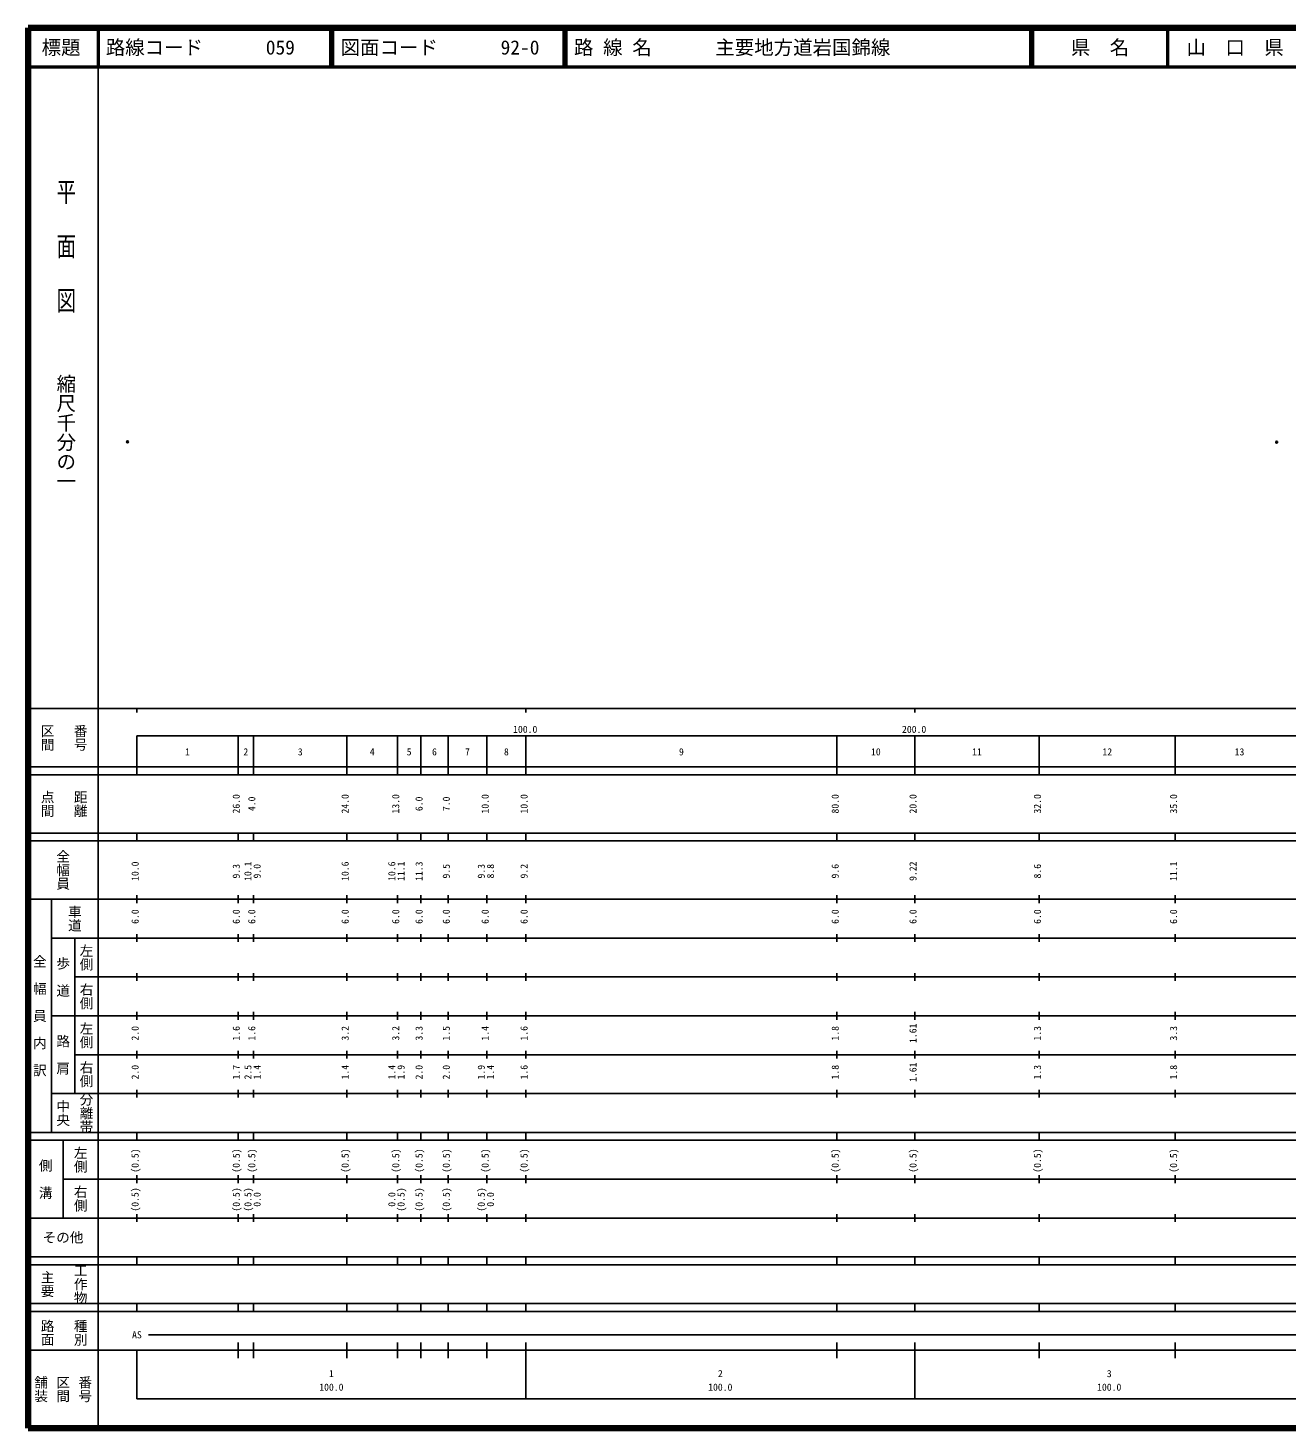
# Model space of a CAD drawing. Units: millimetres on the paper. Extents: x 40 to 680, y 20 to 380.
# Drawn here: x 40 to 363.7, y 20 to 380 of the extents above; entities that cross this region are included whole.
import ezdxf
from ezdxf.enums import TextEntityAlignment as Align

# ---------------------------------------------------------------- set-up
doc = ezdxf.new("R2010")
doc.units = ezdxf.units.MM
doc.header["$PDMODE"] = 32
doc.header["$PDSIZE"] = 0.5
doc.layers.add('M-OTRS', color=6, linetype='Continuous')
doc.layers.add('M-TTL-TXT', color=7, linetype='Continuous')
for name, color, linetype, lineweight in [('M-TTL', 2, 'Continuous', 140), ('M-TTL-BAND', 7, 'Continuous', 25), ('M-TTL-LINE', 7, 'Continuous', 50)]:
    doc.layers.add(name, color=color, linetype=linetype, lineweight=lineweight)
doc.styles.add('@ＭＳ ゴシック', font='')
doc.styles.add('ＭＳ ゴシック', font='')
doc.styles.get('@ＭＳ ゴシック').set_extended_font_data('@MS Gothic')
doc.styles.get('ＭＳ ゴシック').set_extended_font_data('MS Gothic')

msp = doc.modelspace()

# ---------------------------------------------------------------- linework, layer by layer
at = {"layer": 'M-OTRS'}
for p in [(65.585, 273.553), (361.053, 273.481)]:
    msp.add_point(p, dxfattribs=at)
at = {"layer": 'M-TTL'}
for p, q in [((40, 380), (40, 20)), ((680, 380), (40, 380)), ((40, 20), (680, 20))]:
    msp.add_line(p, q, dxfattribs=at)
at = {"layer": 'M-TTL-BAND'}
for p, q in [((58, 370), (58, 20)), ((40, 205), (579, 205)), ((68, 205), (68, 204)), ((168, 205), (168, 204)), ((268, 205), (268, 204)), ((68, 198), (579, 198)), ((68, 198), (68, 188)), ((94, 188), (94, 198)), ((98, 188), (98, 198)), ((122, 188), (122, 198)), ((135, 188), (135, 198)), ((141, 188), (141, 198)), ((148, 188), (148, 198)), ((158, 188), (158, 198)), ((168, 188), (168, 198)), ((248, 188), (248, 198)), ((268, 188), (268, 198)), ((300, 188), (300, 198)), ((335, 188), (335, 198)), ((40, 190), (579, 190)), ((40, 188), (579, 188)), ((40, 173), (579, 173)), ((68, 171), (68, 173)), ((94, 171), (94, 173)), ((98, 171), (98, 173)), ((122, 171), (122, 173)), ((135, 171), (135, 173)), ((141, 171), (141, 173)), ((148, 171), (148, 173)), ((158, 171), (158, 173)), ((168, 171), (168, 173)), ((248, 171), (248, 173)), ((268, 171), (268, 173)), ((300, 171), (300, 173)), ((335, 171), (335, 173)), ((40, 171), (579, 171)), ((40, 156), (579, 156)), ((46, 96), (46, 156)), ((68, 155), (68, 157)), ((94, 155), (94, 157)), ((98, 155), (98, 157)), ((122, 155), (122, 157)), ((135, 155), (135, 157)), ((141, 155), (141, 157)), ((148, 155), (148, 157)), ((158, 155), (158, 157)), ((168, 155), (168, 157)), ((248, 155), (248, 157)), ((268, 155), (268, 157)), ((300, 155), (300, 157)), ((335, 155), (335, 157)), ((46, 146), (579, 146)), ((52, 146), (52, 106)), ((68, 145), (68, 147)), ((94, 145), (94, 147)), ((98, 145), (98, 147)), ((122, 145), (122, 147)), ((135, 145), (135, 147)), ((141, 145), (141, 147)), ((148, 145), (148, 147)), ((158, 145), (158, 147)), ((168, 145), (168, 147)), ((248, 145), (248, 147)), ((268, 145), (268, 147)), ((300, 145), (300, 147)), ((335, 145), (335, 147)), ((68, 135), (68, 137)), ((94, 135), (94, 137)), ((98, 135), (98, 137)), ((122, 135), (122, 137)), ((135, 135), (135, 137)), ((141, 135), (141, 137)), ((148, 135), (148, 137)), ((158, 135), (158, 137)), ((168, 135), (168, 137)), ((248, 135), (248, 137)), ((268, 135), (268, 137)), ((300, 135), (300, 137)), ((335, 135), (335, 137)), ((52, 136), (579, 136)), ((46, 126), (579, 126)), ((68, 125), (68, 127)), ((94, 125), (94, 127)), ((98, 125), (98, 127)), ((122, 125), (122, 127)), ((135, 125), (135, 127)), ((141, 125), (141, 127)), ((148, 125), (148, 127)), ((158, 125), (158, 127)), ((168, 125), (168, 127)), ((248, 125), (248, 127)), ((268, 125), (268, 127)), ((300, 125), (300, 127)), ((335, 125), (335, 127)), ((52, 116), (579, 116)), ((68, 115), (68, 117)), ((94, 115), (94, 117)), ((98, 115), (98, 117)), ((122, 115), (122, 117)), ((135, 115), (135, 117)), ((141, 115), (141, 117)), ((148, 115), (148, 117)), ((158, 115), (158, 117)), ((168, 115), (168, 117)), ((248, 115), (248, 117)), ((268, 115), (268, 117)), ((300, 115), (300, 117)), ((335, 115), (335, 117)), ((46, 106), (579, 106)), ((68, 105), (68, 107)), ((94, 105), (94, 107)), ((98, 105), (98, 107)), ((122, 105), (122, 107)), ((135, 105), (135, 107)), ((141, 105), (141, 107)), ((148, 105), (148, 107)), ((158, 105), (158, 107)), ((168, 105), (168, 107)), ((248, 105), (248, 107)), ((268, 105), (268, 107)), ((300, 105), (300, 107)), ((335, 105), (335, 107)), ((40, 96), (579, 96)), ((40, 94), (579, 94)), ((49, 94), (49, 74)), ((68, 94), (68, 96)), ((94, 94), (94, 96)), ((98, 94), (98, 96)), ((122, 94), (122, 96)), ((135, 94), (135, 96)), ((141, 94), (141, 96)), ((148, 94), (148, 96)), ((158, 94), (158, 96)), ((168, 94), (168, 96)), ((248, 94), (248, 96)), ((268, 94), (268, 96)), ((300, 94), (300, 96)), ((335, 94), (335, 96)), ((49, 84), (579, 84)), ((68, 83), (68, 85)), ((94, 83), (94, 85)), ((98, 83), (98, 85)), ((122, 83), (122, 85)), ((135, 83), (135, 85)), ((141, 83), (141, 85)), ((148, 83), (148, 85)), ((158, 83), (158, 85)), ((168, 83), (168, 85)), ((248, 83), (248, 85)), ((268, 83), (268, 85)), ((300, 83), (300, 85)), ((335, 83), (335, 85)), ((40, 74), (579, 74)), ((68, 73), (68, 75)), ((94, 73), (94, 75)), ((98, 73), (98, 75)), ((122, 73), (122, 75)), ((135, 73), (135, 75)), ((141, 73), (141, 75)), ((148, 73), (148, 75)), ((158, 73), (158, 75)), ((168, 73), (168, 75)), ((248, 73), (248, 75)), ((268, 73), (268, 75)), ((300, 73), (300, 75)), ((335, 73), (335, 75)), ((40, 64), (579, 64)), ((40, 62), (579, 62)), ((68, 62), (68, 64)), ((94, 62), (94, 64)), ((98, 62), (98, 64)), ((122, 62), (122, 64)), ((135, 62), (135, 64)), ((141, 62), (141, 64)), ((148, 62), (148, 64)), ((158, 62), (158, 64)), ((168, 62), (168, 64)), ((248, 62), (248, 64)), ((268, 62), (268, 64)), ((300, 62), (300, 64)), ((335, 62), (335, 64)), ((40, 52), (579, 52)), ((68, 50), (68, 52)), ((94, 50), (94, 52)), ((98, 50), (98, 52)), ((122, 50), (122, 52)), ((135, 50), (135, 52)), ((141, 50), (141, 52)), ((148, 50), (148, 52)), ((158, 50), (158, 52)), ((168, 50), (168, 52)), ((248, 50), (248, 52)), ((268, 50), (268, 52)), ((300, 50), (300, 52)), ((335, 50), (335, 52)), ((40, 50), (579, 50)), ((71, 44), (551, 44)), ((40, 40), (579, 40)), ((68, 40), (68, 27.5)), ((94, 38), (94, 42)), ((98, 38), (98, 42)), ((122, 38), (122, 42)), ((135, 38), (135, 42)), ((141, 38), (141, 42)), ((148, 38), (148, 42)), ((158, 38), (158, 42)), ((168, 27.5), (168, 42)), ((248, 38), (248, 42)), ((268, 27.5), (268, 42)), ((300, 38), (300, 42)), ((335, 38), (335, 42)), ((68, 27.5), (579, 27.5))]:
    msp.add_line(p, q, dxfattribs=at)
at = {"layer": 'M-TTL-LINE'}
for p, q in [((58, 380), (58, 370)), ((117.75, 380), (117.75, 370)), ((118.25, 380), (118.25, 370)), ((177.75, 380), (177.75, 370)), ((178.25, 380), (178.25, 370)), ((297.75, 380), (297.75, 370)), ((298.25, 380), (298.25, 370)), ((333, 380), (333, 370)), ((40, 370), (680, 370))]:
    msp.add_line(p, q, dxfattribs=at)

# ---------------------------------------------------------------- texts
at = {"layer": 'M-TTL-BAND', "style": '@ＭＳ ゴシック', "width": 1.4}
msp.add_text('平  面  図', height=3.666, rotation=270, dxfattribs=at).set_placement((49.777, 306.475), align=Align.MIDDLE_RIGHT)
at = {"layer": 'M-TTL-BAND', "style": '@ＭＳ ゴシック'}
msp.add_text('縮尺千分の一', height=3.666, rotation=270, dxfattribs=at).set_placement((49.777, 261.03), align=Align.MIDDLE_RIGHT)
for s, p in [('区間', (45, 197.5)), ('番号', (53.5, 197.5)), ('点間', (45, 180.5)), ('距離', (53.5, 180.5)), ('全幅員', (49, 163.5)), ('車道', (52, 151)), ('左側', (55, 141)), ('全\u3000幅\u3000員\u3000内\u3000訳', (43, 126)), ('歩\u3000道', (49, 136)), ('右側', (55, 131)), ('左側', (55, 121)), ('路\u3000肩', (49, 116)), ('右側', (55, 111)), ('分離帯', (55, 101)), ('中央', (49, 101)), ('左側', (53.5, 89)), ('側\u3000溝', (44.5, 84)), ('右側', (53.5, 79)), ('工作物', (53.5, 57)), ('主要', (45, 57)), ('路面', (45, 44.5)), ('種別', (53.5, 44.5)), ('舗装', (43.333, 30)), ('区間', (49, 30)), ('番号', (54.667, 30))]:
    msp.add_text(s, height=2.566, rotation=270, dxfattribs=at).set_placement(p, align=Align.MIDDLE_CENTER)
at = {"layer": 'M-TTL-BAND', "style": 'ＭＳ ゴシック'}
for s, p in [('100.0', (167.844, 198.195)), ('200.0', (267.844, 198.195)), ('1', (81, 192.405)), ('2', (96, 192.405)), ('3', (110, 192.405)), ('4', (128.5, 192.405)), ('5', (138, 192.405)), ('6', (144.5, 192.405)), ('7', (153, 192.405)), ('8', (163, 192.405)), ('9', (208, 192.405)), ('10', (258, 192.405)), ('11', (284, 192.405)), ('12', (317.5, 192.405)), ('13', (351.5, 192.405)), ('AS', (68, 42.5)), ('1', (118, 32.523)), ('2', (218, 32.523)), ('3', (318, 32.523)), ('100.0', (118, 29.033)), ('100.0', (218, 29.033)), ('100.0', (318, 29.033))]:
    msp.add_text(s, height=1.833, dxfattribs=at).set_placement(p, align=Align.BOTTOM_CENTER)
for s, p in [('26.0', (95, 180.5)), ('4.0', (99, 180.5)), ('24.0', (123, 180.5)), ('13.0', (136, 180.5)), ('6.0', (142, 180.5)), ('7.0', (149, 180.5)), ('10.0', (159, 180.5)), ('10.0', (169, 180.5)), ('80.0', (249, 180.5)), ('20.0', (269, 180.5)), ('32.0', (301, 180.5)), ('35.0', (336, 180.5)), ('10.0', (69, 163.174)), ('9.3', (95, 163.174)), ('10.1', (98, 163.174)), ('9.0', (100.37, 163.174)), ('10.6', (123, 163.174)), ('10.6', (135, 163.174)), ('11.1', (137.37, 163.174)), ('11.3', (142, 163.174)), ('9.5', (149, 163.174)), ('9.3', (158, 163.174)), ('8.8', (160.37, 163.174)), ('9.2', (169, 163.174)), ('9.6', (249, 163.174)), ('9.22', (269, 163.174)), ('8.6', (301, 163.174)), ('11.1', (336, 163.174)), ('6.0', (69, 151.5)), ('6.0', (95, 151.5)), ('6.0', (99, 151.5)), ('6.0', (123, 151.5)), ('6.0', (136, 151.5)), ('6.0', (142, 151.5)), ('6.0', (149, 151.5)), ('6.0', (159, 151.5)), ('6.0', (169, 151.5)), ('6.0', (249, 151.5)), ('6.0', (269, 151.5)), ('6.0', (301, 151.5)), ('6.0', (336, 151.5)), ('2.0', (69, 121.5)), ('1.6', (95, 121.5)), ('1.6', (99, 121.5)), ('3.2', (123, 121.5)), ('3.2', (136, 121.5)), ('3.3', (142, 121.5)), ('1.5', (149, 121.5)), ('1.4', (159, 121.5)), ('1.6', (169, 121.5)), ('1.8', (249, 121.5)), ('1.61', (269, 121.5)), ('1.3', (301, 121.5)), ('3.3', (336, 121.5)), ('2.0', (69, 111.5)), ('1.7', (95, 111.5)), ('2.5', (98, 111.5)), ('1.4', (100.37, 111.5)), ('1.4', (123, 111.5)), ('1.4', (135, 111.5)), ('1.9', (137.37, 111.5)), ('2.0', (142, 111.5)), ('2.0', (149, 111.5)), ('1.9', (158, 111.5)), ('1.4', (160.37, 111.5)), ('1.6', (169, 111.5)), ('1.8', (249, 111.5)), ('1.61', (269, 111.5)), ('1.3', (301, 111.5)), ('1.8', (336, 111.5)), ('(0.5)', (69, 88.764)), ('(0.5)', (95, 88.764)), ('(0.5)', (99, 88.764)), ('(0.5)', (123, 88.764)), ('(0.5)', (136, 88.764)), ('(0.5)', (142, 88.764)), ('(0.5)', (149, 88.764)), ('(0.5)', (159, 88.764)), ('(0.5)', (169, 88.764)), ('(0.5)', (249, 88.764)), ('(0.5)', (269, 88.764)), ('(0.5)', (301, 88.764)), ('(0.5)', (336, 88.764)), ('(0.5)', (69, 78.764)), ('(0.5)', (95, 78.764)), ('(0.5)', (98, 78.764)), ('0.0', (100.37, 78.764)), ('0.0', (135, 78.764)), ('(0.5)', (137.37, 78.764)), ('(0.5)', (142, 78.764)), ('(0.5)', (149, 78.764)), ('(0.5)', (158, 78.764)), ('0.0', (160.37, 78.764))]:
    msp.add_text(s, height=1.833, rotation=90, dxfattribs=at).set_placement(p, align=Align.BOTTOM_CENTER)
msp.add_text('その他', height=2.566, dxfattribs=at).set_placement((49, 69), align=Align.MIDDLE_CENTER)
at = {"layer": 'M-TTL-TXT', "style": 'ＭＳ ゴシック'}
for s, p in [('標題', (48.5, 375)), ('県\u3000名', (315.625, 375)), ('山\u3000口\u3000県', (350.375, 375))]:
    msp.add_text(s, height=3.666, dxfattribs=at).set_placement(p, align=Align.MIDDLE_CENTER)
for s, p in [('路線コード', (60, 375)), ('059', (101.142, 375)), ('図面コード', (120.38, 375)), ('92-0', (161.521, 375)), ('路 線 名', (180.38, 375)), ('主要地方道岩国錦線', (216.734, 375))]:
    msp.add_text(s, height=3.666, dxfattribs=at).set_placement(p, align=Align.MIDDLE_LEFT)

doc.saveas('drawing.dxf')
